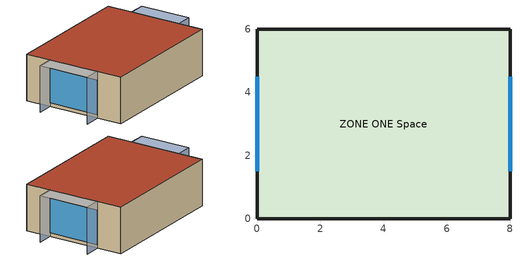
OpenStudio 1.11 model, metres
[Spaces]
ZONE ONE Space
 floor outside: 8,6 8,0 0,0 0,6 z0
 wall outside: 8,0 8,6 0,6 0,0 8,0 z0:2.7
 window: 0,4.5 0,1.5 / 8,1.5 8,4.5 z0.2:2.2
 roof outside: 8,0 8,6 0,6 0,0 z2.7
shading: 8,4.5 9,4.5 / 9,1.5 8,1.5 / -1,4.5 0,4.5 / 0,1.5 -1,1.5 z0:2.7; 9,4.5 9,1.5 8,1.5 8,4.5 z2.7; 0,4.5 0,1.5 -1,1.5 -1,4.5 z2.7
[Site]
GOLDEN COLORADO: Latitude {deg}=39.8; Longitude {deg}=-104.9; Time Zone {hr}=-7; Elevation {m}=1609; Terrain=Country
[Building]
Bestest_Geo_EastWest_6_1_1: North Axis {deg}=0
[ClimateZones]
Climate Zone Institution Name 1=ASHRAE; Climate Zone Document Name 1=ANSI/ASHRAE Standard 169; Climate Zone Document Year 1=2006; Climate Zone Institution Name 2=CEC; Climate Zone Document Name 2=California Climate Zone Descriptions; Climate Zone Document Year 2=1995
[ThermalZone]
ZONE ONE: Multiplier=1; Ceiling Height {m}=2.7; Volume {m3}=129.6; Thermostat=ThermostatSetpoint:DualSetpoint #1; Use Ideal Air Loads=No
[Sizing:Zone]
ZONE ONE: Zone Cooling Design Supply Air Temperature Input Method=SupplyAirTemperature; Zone Cooling Design Supply Air Temperature {C}=14; Zone Cooling Design Supply Air Temperature Difference {deltaC}=11.11; Zone Heating Design Supply Air Temperature Input Method=SupplyAirTemperature; Zone Heating Design Supply Air Temperature {C}=40; Zone Heating Design Supply Air Temperature Difference {deltaC}=11.11; Zone Cooling Design Supply Air Humidity Ratio {kg-H2O/kg-air}=0.0085; Zone Heating Design Supply Air Humidity Ratio {kg-H2O/kg-air}=0.008; Cooling Design Air Flow Method=DesignDay; Heating Design Air Flow Method=DesignDay; Account for Dedicated Outdoor Air System=No; Dedicated Outdoor Air System Control Strategy=NeutralSupplyAir; Dedicated Outdoor Air Low Setpoint Temperature for Design {C}=autosize; Dedicated Outdoor Air High Setpoint Temperature for Design {C}=autosize
[Space]
ZONE ONE Space: Thermal Zone=ZONE ONE
[ThermostatSetpoint:DualSetpoint]
ThermostatSetpoint:DualSetpoint #1: Heating Setpoint Temperature Schedule=Heating Setpoints; Cooling Setpoint Temperature Schedule=Cooling Setpoints
[Schedule:Year]
Heating Setpoints: 12, 31, Zone Heating Setpoint All Weeks
Cooling Setpoints: 12, 31, Zone Cooling Setpoint All Weeks
[Schedule:Week]
Zone Heating Setpoint All Weeks: Zone Heating Setpoint All Days, Zone Heating Setpoint All Days, Zone Heating Setpoint All Days, Zone Heating Setpoint All Days, Zone Heating Setpoint All Days, Zone Heating Setpoint All Days, Zone Heating Setpoint All Days, Zone Heating Setpoint All Days, Zone Heating Setpoint All Days, Zone Heating Setpoint All Days, Zone Heating Setpoint All Days, Zone Heating Setpoint All Days
Zone Cooling Setpoint All Weeks: Zone Cooling Setpoint All Days, Zone Cooling Setpoint All Days, Zone Cooling Setpoint All Days, Zone Cooling Setpoint All Days, Zone Cooling Setpoint All Days, Zone Cooling Setpoint All Days, Zone Cooling Setpoint All Days, Zone Cooling Setpoint All Days, Zone Cooling Setpoint All Days, Zone Cooling Setpoint All Days, Zone Cooling Setpoint All Days, Zone Cooling Setpoint All Days
[Schedule:Day]
Zone Heating Setpoint All Days: 1, 0, 20, 2, 0, 20, 3, 0, 20, 4, 0, 20, 5, 0, 20, 6, 0, 20, 7, 0, 20, 8, 0, 20, 9, 0, 20, 10, 0, 20, 11, 0, 20, 12, 0, 20, 13, 0, 20, 14, 0, 20, 15, 0, 20, 16, 0, 20, 17, 0, 20, 18, 0, 20, 19, 0, 20, 20, 0, 20, 21, 0, 20, 22, 0, 20, 23, 0, 20, 24, 0, 20
Zone Cooling Setpoint All Days: 1, 0, 27, 2, 0, 27, 3, 0, 27, 4, 0, 27, 5, 0, 27, 6, 0, 27, 7, 0, 27, 8, 0, 27, 9, 0, 27, 10, 0, 27, 11, 0, 27, 12, 0, 27, 13, 0, 27, 14, 0, 27, 15, 0, 27, 16, 0, 27, 17, 0, 27, 18, 0, 27, 19, 0, 27, 20, 0, 27, 21, 0, 27, 22, 0, 27, 23, 0, 27, 24, 0, 27
